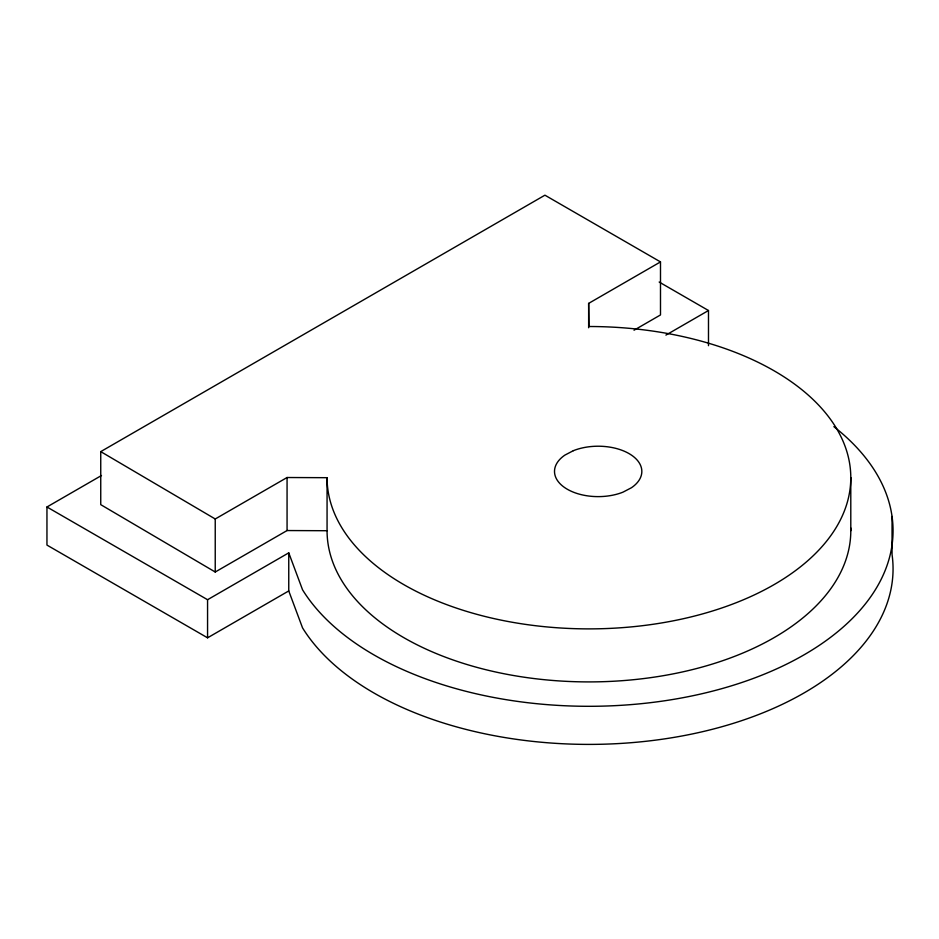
<?xml version="1.0" encoding="UTF-8"?>
<svg xmlns="http://www.w3.org/2000/svg" width="939" height="939" viewBox="0 0 939 939"><rect width="100%" height="100%" fill="white"/><g stroke="black" fill="none" stroke-linecap="round" stroke-linejoin="round"><path stroke-width="1.41" d="M850.757 527.918A261.864 151.191 0 0 1 591.359 681.902A261.864 151.191 0 0 1 327.065 530.723L287.064 530.547L215.231 572.015L100.743 504.654L100.743 451.624L544.925 195.183L660.493 261.911L660.493 314.941L634.025 330.223M46.95 506.99L207.566 599.716L288.754 552.848L288.754 590.936L207.566 637.816L46.95 545.078L46.95 506.99L101.482 475.51M215.231 572.015L215.231 518.985L287.064 477.517L327.065 477.693A261.864 151.191 0 0 0 588.929 628.884A261.864 151.191 0 0 0 850.793 477.693L850.793 530.723M588.647 327.758L588.647 303.391L660.493 261.911M665.904 335.106L708.487 310.516L708.487 345.669M659.166 282.04L708.487 310.516M100.743 451.624L215.231 518.985M288.754 552.848L302.546 589.798A304.119 175.581 0 0 0 731.739 685.74A304.119 175.581 0 0 0 833.867 426.646M288.754 590.936L302.546 627.886A304.119 175.581 0 0 0 653.004 740.46A304.119 175.581 0 0 0 892.05 554.55L892.05 516.45M588.647 303.391L588.929 326.514A261.864 151.191 0 0 1 850.793 477.693M327.065 477.693L327.065 530.723M287.064 477.517L287.064 530.547M207.566 599.716L207.566 637.816M573.342 450.685L564.891 455.11A43.652 25.2 0 0 0 565.806 488.339A43.652 25.2 0 0 0 622.991 492.153L631.442 487.74A43.652 25.2 0 0 0 630.527 454.499A43.652 25.2 0 0 0 573.342 450.685"/></g></svg>
